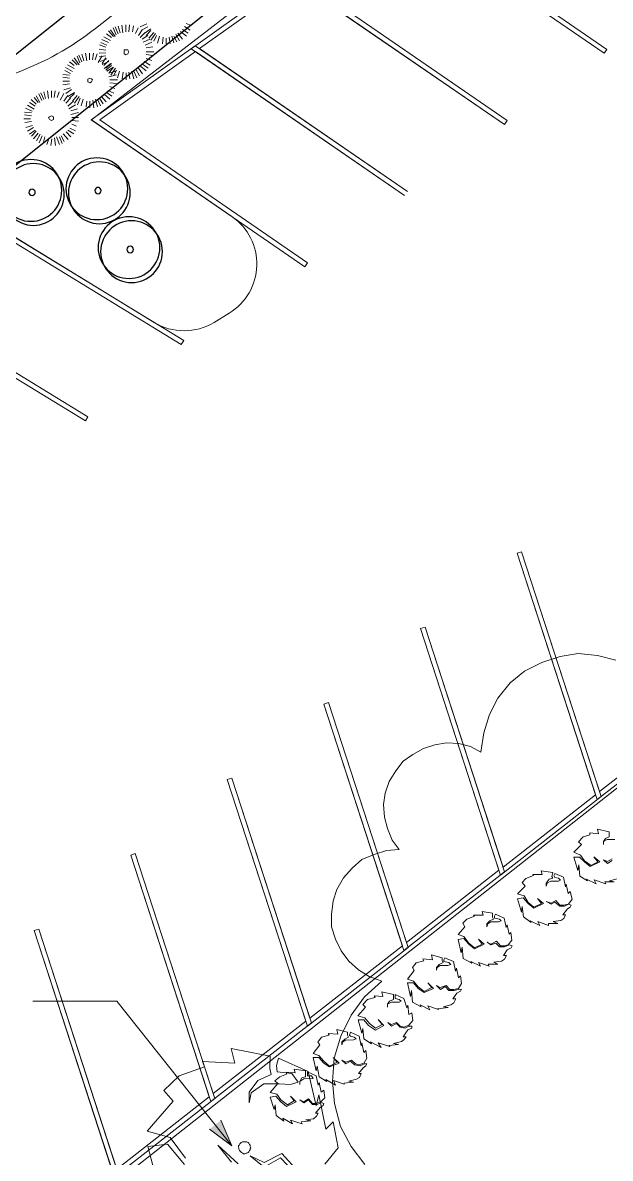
# Model space of a CAD drawing. Header units: feet. Extents: x 2366571 to 2367131, y 711991 to 712371.
# Drawn here: x 2366915.7 to 2366956.5, y 712225 to 712303.8 of the extents above; entities that cross this region are included whole.
import ezdxf
from ezdxf.enums import TextEntityAlignment as Align

# ---------------------------------------------------------------- set-up
doc = ezdxf.new("R2010")
doc.units = ezdxf.units.FT
doc.header["$MEASUREMENT"] = 0
for name, color, linetype in [('C-PRKG-CURB', 255, 'Continuous'), ('C-PRKG-STRP', 190, 'Continuous'), ('C-PROP-LINE', 230, 'Continuous'), ('L-PLNT-TREE', 70, 'Continuous')]:
    doc.layers.add(name, color=color, linetype=linetype)
doc.layers.add('G-ANNO-TEXT', color=231, linetype='Continuous', lineweight=9)
doc.layers.add('PDF_Geometry', color=1, linetype='Continuous', lineweight=9)
doc.styles.get("Standard").update_dxf_attribs({"font": 'ARIALN.TTF', "width": 0.8})

# ---------------------------------------------------------------- blocks, each defined once
blk = doc.blocks.new('Family - ___-1442676-SITE PLAN')
at = {"layer": 'C-PROP-LINE'}
blk.add_line((-924.24, 14353.66), (-4154.52, 11776.01), dxfattribs=at)
blk = doc.blocks.new('Family - ___-1416994-SITE PLAN')
at = {"layer": 'C-PROP-LINE'}
blk.add_line((-933.78, 14438.16), (-4387.02, 11682.6), dxfattribs=at)
blk = doc.blocks.new('Deciduous-Tree2')
for centre, radius in [((-0.29, 0.29), 5.72), ((0.33, -0.34), 5.72), ((0, 0), 0.6)]:
    blk.add_circle(centre, radius)
at = {"flags": 1}
for tag, p in [('SCI_NAME', (-5.07, -8.88)), ('COM_NAME', (-5.07, -12.88)), ('SIZE', (-5.07, -16.88)), ('ROOT_COND', (-5.07, -20.88)), ('REMARK', (-5.07, -24.88)), ('CODE', (-5.07, -28.88))]:
    blk.add_attdef(tag, text='', height=2.4, dxfattribs=at).set_placement(p, align=Align.BOTTOM_LEFT)

msp = doc.modelspace()

# ---------------------------------------------------------------- hatches: boundary and pattern name
at = {"layer": 'G-ANNO-TEXT', "lineweight": 5}
msp.add_hatch(color=1, dxfattribs=at).paths.add_polyline_path([(2366930.2, 712225.826), (2366929.429, 712227.607), (2366928.641, 712226.983)], flags=0)

# ---------------------------------------------------------------- linework, layer by layer
at = {"layer": 'C-PRKG-CURB', "color": 1, "lineweight": 5, "flags": 128}
msp.add_lwpolyline([(2366917.125, 712219.321), (2367029.995, 712308.18), (2367030.043, 712320.438), (2366997.406, 712347.421), (2366995.029, 712347.907)], dxfattribs=at)
for points in [[(2366978.556, 712340.166), (2366975.183, 712341.321), (2366971.377, 712340.077), (2366965.744, 712335.522), (2366938.689, 712317.627), (2366920.727, 712303.443, -0.079995), (2366915.173, 712300.346), (2366915.173, 712300.346, 0.079382), (2366909.675, 712297.235), (2366740.697, 712162.396, 0.442568), (2366740.413, 712157.964), (2366740.413, 712157.964, 0.386416), (2366744.439, 712157.706), (2366825.09, 712222.063), (2366838.582, 712213.824, 0.311485), (2366841.984, 712214.013), (2366843.393, 712215.106, 0.52499), (2366843.118, 712220.037), (2366831.467, 712227.152), (2366911.598, 712291.093)], [(2366978.556, 712340.166), (2366976.988, 712332.446), (2366969.098, 712331.772), (2366939.981, 712312.143), (2366920.452, 712297.106), (2366930.21, 712290.378, -0.543352), (2366930.02, 712283.669), (2366928.968, 712283.028, -0.280876), (2366924.802, 712283.03), (2366911.598, 712291.093)]]:
    msp.add_lwpolyline(points, format="xyb", dxfattribs=at)
at = {"layer": 'C-PRKG-STRP', "color": 1, "lineweight": 5}
for p, q in [((2366941.239, 712311.92), (2366956.069, 712301.718)), ((2366956.257, 712301.992), (2366941.528, 712312.125)), ((2366941.531, 712311.718), (2366956.069, 712301.718)), ((2366956.257, 712301.992), (2366941.82, 712311.924)), ((2366934.595, 712307.185), (2366927.373, 712302.038)), ((2366927.954, 712302.043), (2366934.598, 712306.778)), ((2366934.306, 712306.979), (2366949.135, 712296.777)), ((2366949.324, 712297.052), (2366934.595, 712307.185)), ((2366934.598, 712306.778), (2366949.135, 712296.777)), ((2366949.324, 712297.052), (2366934.887, 712306.984)), ((2366927.661, 712302.244), (2366920.439, 712297.097)), ((2366927.373, 712302.038), (2366942.202, 712291.836)), ((2366942.391, 712292.111), (2366927.661, 712302.244)), ((2366942.391, 712292.111), (2366927.954, 712302.043)), ((2366956.069, 712301.718), (2366956.257, 712301.992)), ((2366956.069, 712301.718), (2366956.257, 712301.992)), ((2366921.021, 712297.102), (2366927.665, 712301.837)), ((2366927.665, 712301.837), (2366942.202, 712291.836)), ((2366920.439, 712297.097), (2366935.269, 712286.896)), ((2366935.458, 712287.17), (2366921.021, 712297.102)), ((2366949.135, 712296.777), (2366949.324, 712297.052)), ((2366949.135, 712296.777), (2366949.324, 712297.052)), ((2366926.857, 712281.775), (2366911.598, 712291.093)), ((2366911.624, 712290.687), (2366926.683, 712281.491)), ((2366935.269, 712286.896), (2366935.458, 712287.17)), ((2366904.667, 712285.562), (2366920.029, 712276.181)), ((2366920.202, 712276.465), (2366904.944, 712285.783)), ((2366904.969, 712285.377), (2366920.029, 712276.181)), ((2366920.202, 712276.465), (2366905.247, 712285.598)), ((2366926.683, 712281.491), (2366926.857, 712281.775)), ((2366920.029, 712276.181), (2366920.202, 712276.465)), ((2366920.029, 712276.181), (2366920.202, 712276.465)), ((2366950.327, 712267.1), (2366950.01, 712266.997)), ((2366950.327, 712267.1), (2366950.01, 712266.997)), ((2366950.01, 712266.997), (2366955.574, 712249.879)), ((2366950.01, 712266.997), (2366955.464, 712250.216)), ((2366955.744, 712250.435), (2366950.327, 712267.1)), ((2366955.853, 712250.097), (2366950.327, 712267.1)), ((2366943.619, 712261.858), (2366943.302, 712261.755)), ((2366943.619, 712261.858), (2366943.302, 712261.755)), ((2366943.302, 712261.755), (2366948.866, 712244.637)), ((2366943.302, 712261.755), (2366948.756, 712244.974)), ((2366949.036, 712245.192), (2366943.619, 712261.858)), ((2366949.145, 712244.855), (2366943.619, 712261.858)), ((2366936.911, 712256.616), (2366936.594, 712256.513)), ((2366936.911, 712256.616), (2366936.594, 712256.513)), ((2366936.594, 712256.513), (2366942.158, 712239.395)), ((2366936.594, 712256.513), (2366942.048, 712239.732)), ((2366942.328, 712239.95), (2366936.911, 712256.616)), ((2366942.437, 712239.613), (2366936.911, 712256.616)), ((2366962.172, 712255.458), (2366955.744, 712250.435)), ((2366955.574, 712249.879), (2366962.561, 712255.339)), ((2366930.202, 712251.374), (2366929.885, 712251.271)), ((2366930.202, 712251.374), (2366929.885, 712251.271)), ((2366929.885, 712251.271), (2366935.45, 712234.152)), ((2366929.885, 712251.271), (2366935.34, 712234.49)), ((2366935.619, 712234.708), (2366930.202, 712251.374)), ((2366935.729, 712234.371), (2366930.202, 712251.374)), ((2366948.866, 712244.637), (2366955.853, 712250.097)), ((2366955.464, 712250.216), (2366949.036, 712245.192)), ((2366923.494, 712246.132), (2366923.177, 712246.029)), ((2366923.494, 712246.132), (2366923.177, 712246.029)), ((2366923.177, 712246.029), (2366928.741, 712228.91)), ((2366923.177, 712246.029), (2366928.632, 712229.248)), ((2366928.911, 712229.466), (2366923.494, 712246.132)), ((2366929.021, 712229.129), (2366923.494, 712246.132)), ((2366942.158, 712239.395), (2366949.145, 712244.855)), ((2366948.756, 712244.974), (2366942.328, 712239.95)), ((2366916.786, 712240.89), (2366916.469, 712240.787)), ((2366916.786, 712240.89), (2366916.469, 712240.787)), ((2366916.469, 712240.787), (2366922.033, 712223.668)), ((2366916.469, 712240.787), (2366921.924, 712224.006)), ((2366922.203, 712224.224), (2366916.786, 712240.89)), ((2366922.313, 712223.887), (2366916.786, 712240.89)), ((2366935.45, 712234.152), (2366942.437, 712239.613)), ((2366942.048, 712239.732), (2366935.619, 712234.708)), ((2366928.741, 712228.91), (2366935.729, 712234.371)), ((2366935.34, 712234.49), (2366928.911, 712229.466)), ((2366922.033, 712223.668), (2366929.021, 712229.129)), ((2366928.632, 712229.248), (2366922.203, 712224.224))]:
    msp.add_line(p, q, dxfattribs=at)
at = {"layer": 'G-ANNO-TEXT', "color": 1, "lineweight": 5}
for p, q in [((2366922.222, 712235.893), (2366916.385, 712235.893)), ((2366930.2, 712225.826), (2366922.222, 712235.893)), ((2366928.641, 712226.983), (2366930.2, 712225.826)), ((2366930.2, 712225.826), (2366929.429, 712227.607))]:
    msp.add_line(p, q, dxfattribs=at)
at = {"layer": 'PDF_Geometry', "color": 1, "lineweight": 5}
for p, q in [((2366921.969, 712303.478), (2366922.172, 712303.012)), ((2366922.102, 712303.545), (2366922.305, 712303.08)), ((2366922.301, 712303.613), (2366922.438, 712303.148)), ((2366922.568, 712303.682), (2366922.638, 712303.149)), ((2366922.834, 712303.684), (2366922.837, 712303.217)), ((2366923.101, 712303.685), (2366923.037, 712303.218)), ((2366923.368, 712303.62), (2366923.304, 712303.22)), ((2366923.702, 712303.489), (2366923.505, 712303.088)), ((2366923.835, 712303.557), (2366924.3, 712303.76)), ((2366927.304, 712303.313), (2366926.902, 712303.577)), ((2366927.034, 712303.778), (2366927.368, 712303.647)), ((2366921.174, 712302.672), (2366921.642, 712302.476)), ((2366921.306, 712302.873), (2366921.775, 712302.61)), ((2366921.505, 712303.075), (2366921.84, 712302.81)), ((2366921.637, 712303.276), (2366921.973, 712302.878)), ((2366921.77, 712303.343), (2366922.106, 712302.879)), ((2366924.171, 712303.159), (2366923.84, 712302.824)), ((2366924.372, 712302.96), (2366923.974, 712302.691)), ((2366924.508, 712302.695), (2366924.042, 712302.492)), ((2366924.105, 712303.092), (2366924.569, 712303.428)), ((2366924.239, 712302.96), (2366924.57, 712303.295)), ((2366924.44, 712302.761), (2366924.771, 712303.163)), ((2366924.575, 712302.629), (2366924.905, 712303.097)), ((2366924.775, 712302.563), (2366924.972, 712302.965)), ((2366925.043, 712302.432), (2366925.173, 712302.899)), ((2366925.376, 712302.367), (2366925.44, 712302.834)), ((2366925.643, 712302.369), (2366925.64, 712302.769)), ((2366925.91, 712302.371), (2366925.84, 712302.837)), ((2366926.176, 712302.439), (2366926.04, 712302.905)), ((2366926.376, 712302.507), (2366926.173, 712302.906)), ((2366926.575, 712302.575), (2366926.305, 712303.04)), ((2366926.774, 712302.71), (2366926.438, 712303.108)), ((2366927.04, 712302.912), (2366926.637, 712303.242)), ((2366927.172, 712303.113), (2366926.77, 712303.377)), ((2366920.979, 712302.004), (2366921.446, 712301.941)), ((2366921.109, 712302.472), (2366921.51, 712302.275)), ((2366924.642, 712302.496), (2366924.177, 712302.293)), ((2366924.711, 712302.163), (2366924.245, 712302.093)), ((2366918.918, 712301.124), (2366919.253, 712300.86)), ((2366919.117, 712301.259), (2366919.453, 712300.928)), ((2366919.25, 712301.393), (2366919.586, 712300.928)), ((2366919.449, 712301.528), (2366919.652, 712301.062)), ((2366919.581, 712301.595), (2366919.785, 712301.13)), ((2366919.781, 712301.663), (2366919.918, 712301.197)), ((2366920.047, 712301.732), (2366920.117, 712301.199)), ((2366920.314, 712301.733), (2366920.317, 712301.267)), ((2366920.581, 712301.735), (2366920.517, 712301.268)), ((2366920.848, 712301.67), (2366920.717, 712301.269)), ((2366921.182, 712301.539), (2366920.918, 712301.071)), ((2366920.981, 712301.738), (2366921.447, 712301.741)), ((2366920.982, 712301.471), (2366921.449, 712301.541)), ((2366921.051, 712301.138), (2366921.517, 712301.341)), ((2366921.449, 712301.408), (2366921.185, 712301.006)), ((2366921.186, 712300.939), (2366921.651, 712301.142)), ((2366921.651, 712301.209), (2366921.32, 712300.873)), ((2366924.52, 712300.895), (2366924.118, 712301.159)), ((2366924.78, 712301.83), (2366924.247, 712301.826)), ((2366924.715, 712301.563), (2366924.248, 712301.626)), ((2366924.25, 712301.36), (2366924.651, 712301.229)), ((2366918.589, 712300.522), (2366918.99, 712300.324)), ((2366918.654, 712300.722), (2366919.122, 712300.459)), ((2366918.786, 712300.923), (2366919.254, 712300.66)), ((2366921.321, 712300.673), (2366921.785, 712301.01)), ((2366921.852, 712301.01), (2366921.454, 712300.674)), ((2366921.455, 712300.541), (2366921.853, 712300.877)), ((2366921.791, 712300.21), (2366922.121, 712300.679)), ((2366921.991, 712300.144), (2366922.189, 712300.546)), ((2366922.259, 712300.013), (2366922.389, 712300.48)), ((2366922.593, 712299.949), (2366922.656, 712300.416)), ((2366922.86, 712299.884), (2366922.857, 712300.35)), ((2366923.126, 712299.952), (2366923.056, 712300.418)), ((2366923.393, 712299.954), (2366923.256, 712300.486)), ((2366923.592, 712300.022), (2366923.389, 712300.487)), ((2366923.791, 712300.157), (2366923.521, 712300.621)), ((2366923.99, 712300.291), (2366923.721, 712300.689)), ((2366924.256, 712300.493), (2366923.853, 712300.824)), ((2366924.388, 712300.694), (2366923.986, 712300.958)), ((2366918.457, 712300.254), (2366918.924, 712300.191)), ((2366918.458, 712300.054), (2366918.926, 712299.991)), ((2366918.46, 712299.788), (2366918.927, 712299.791)), ((2366918.462, 712299.521), (2366918.928, 712299.591)), ((2366922.191, 712300.212), (2366921.658, 712300.076)), ((2366922.26, 712299.88), (2366921.726, 712299.876)), ((2366922.195, 712299.613), (2366921.728, 712299.676)), ((2366916.6, 712298.775), (2366916.87, 712298.31)), ((2366916.799, 712298.91), (2366917.003, 712298.444)), ((2366916.932, 712298.977), (2366917.135, 712298.512)), ((2366917.132, 712299.045), (2366917.268, 712298.58)), ((2366917.398, 712299.114), (2366917.468, 712298.581)), ((2366917.665, 712299.116), (2366917.668, 712298.649)), ((2366917.931, 712299.117), (2366917.868, 712298.65)), ((2366918.198, 712299.052), (2366918.068, 712298.652)), ((2366918.533, 712298.921), (2366918.269, 712298.453)), ((2366918.531, 712299.188), (2366918.997, 712299.324)), ((2366918.8, 712298.79), (2366918.536, 712298.388)), ((2366918.666, 712298.922), (2366919.064, 712299.192)), ((2366918.801, 712298.723), (2366919.266, 712298.993)), ((2366918.935, 712298.591), (2366919.266, 712298.926)), ((2366919.136, 712298.392), (2366919.467, 712298.794)), ((2366919.27, 712298.26), (2366919.601, 712298.728)), ((2366921.47, 712298.341), (2366921.134, 712298.739)), ((2366921.735, 712298.543), (2366921.333, 712298.873)), ((2366921.867, 712298.744), (2366921.466, 712299.008)), ((2366921.999, 712298.945), (2366921.598, 712299.142)), ((2366921.73, 712299.409), (2366922.064, 712299.278)), ((2366916.005, 712298.104), (2366916.473, 712297.841)), ((2366916.137, 712298.305), (2366916.539, 712298.041)), ((2366916.269, 712298.506), (2366916.604, 712298.175)), ((2366916.468, 712298.641), (2366916.737, 712298.309)), ((2366919.002, 712298.591), (2366918.67, 712298.256)), ((2366919.203, 712298.392), (2366918.805, 712298.056)), ((2366919.338, 712298.127), (2366918.873, 712297.857)), ((2366919.471, 712298.128), (2366919.668, 712298.596)), ((2366919.738, 712298.063), (2366919.869, 712298.53)), ((2366920.072, 712297.998), (2366920.136, 712298.399)), ((2366920.339, 712297.933), (2366920.336, 712298.4)), ((2366920.606, 712297.935), (2366920.536, 712298.468)), ((2366920.872, 712298.004), (2366920.735, 712298.536)), ((2366921.072, 712298.072), (2366920.869, 712298.537)), ((2366921.271, 712298.206), (2366921.002, 712298.605)), ((2366915.744, 712297.169), (2366916.211, 712297.172)), ((2366915.808, 712297.636), (2366916.275, 712297.573)), ((2366915.809, 712297.436), (2366916.276, 712297.373)), ((2366915.873, 712297.904), (2366916.341, 712297.707)), ((2366919.473, 712297.861), (2366919.007, 712297.724)), ((2366919.542, 712297.595), (2366919.009, 712297.458)), ((2366919.544, 712297.261), (2366919.077, 712297.258)), ((2366915.813, 712296.903), (2366916.279, 712296.973)), ((2366915.882, 712296.57), (2366916.347, 712296.707)), ((2366916.017, 712296.304), (2366916.415, 712296.574)), ((2366916.151, 712296.105), (2366916.55, 712296.375)), ((2366919.218, 712296.126), (2366918.816, 712296.39)), ((2366919.35, 712296.327), (2366918.949, 712296.524)), ((2366919.546, 712296.995), (2366919.079, 712297.058)), ((2366919.08, 712296.792), (2366919.415, 712296.661)), ((2366916.286, 712295.973), (2366916.617, 712296.308)), ((2366916.42, 712295.774), (2366916.751, 712296.176)), ((2366916.621, 712295.642), (2366916.885, 712296.11)), ((2366916.822, 712295.51), (2366917.019, 712295.978)), ((2366917.089, 712295.445), (2366917.219, 712295.912)), ((2366917.356, 712295.38), (2366917.487, 712295.781)), ((2366917.623, 712295.315), (2366917.687, 712295.782)), ((2366917.957, 712295.317), (2366917.887, 712295.85)), ((2366918.223, 712295.386), (2366918.019, 712295.918)), ((2366918.423, 712295.454), (2366918.219, 712295.919)), ((2366918.555, 712295.588), (2366918.352, 712295.987)), ((2366918.821, 712295.723), (2366918.485, 712296.121)), ((2366919.019, 712295.925), (2366918.684, 712296.256))]:
    msp.add_line(p, q, dxfattribs=at)
at = {"layer": 'PDF_Geometry', "color": 1, "lineweight": 5, "flags": 128}
for points in [[(2366924.368, 712303.56), (2366923.97, 712303.358), (2366923.706, 712302.956)], [(2366921.043, 712302.338), (2366921.044, 712302.272), (2366921.445, 712302.141)], [(2366922.122, 712300.479), (2366921.657, 712300.342), (2366921.987, 712300.744), (2366921.522, 712300.475)], [(2366956.863, 712259.577), (2366955.595, 712259.902), (2366954.26, 712260.026), (2366952.995, 712259.818), (2366951.731, 712259.409), (2366950.535, 712258.801), (2366949.541, 712257.995), (2366948.681, 712256.922), (2366948.089, 712255.785), (2366947.697, 712254.515), (2366947.506, 712253.181), (2366946.77, 712253.576), (2366945.969, 712253.771), (2366945.102, 712253.831), (2366944.303, 712253.693), (2366943.504, 712253.421), (2366942.774, 712253.016), (2366942.11, 712252.545), (2366941.581, 712251.874), (2366941.12, 712251.138), (2366940.858, 712250.336), (2366940.73, 712249.535), (2366940.803, 712248.669), (2366941.008, 712247.871), (2366941.347, 712247.073), (2366941.818, 712246.409), (2366940.952, 712246.337), (2366940.087, 712246.064), (2366939.222, 712245.725), (2366938.56, 712245.121), (2366937.964, 712244.45), (2366937.503, 712243.647), (2366937.242, 712242.845), (2366937.115, 712241.911), (2366937.12, 712241.044), (2366937.393, 712240.18), (2366937.798, 712239.382), (2366938.336, 712238.652), (2366939.007, 712238.057), (2366939.743, 712237.595), (2366940.612, 712237.268), (2366939.42, 712236.193), (2366938.495, 712234.92), (2366937.771, 712233.449), (2366937.315, 712231.912), (2366937.192, 712230.311), (2366937.336, 712228.779), (2366937.746, 712227.182), (2366938.489, 712225.787), (2366939.431, 712224.526)], [(2366956.814, 712247.11), (2366956.28, 712247.106), (2366956.014, 712246.971), (2366956.016, 712246.771), (2366956.014, 712246.971), (2366956.146, 712247.172), (2366956.412, 712247.307), (2366956.41, 712247.64), (2366955.609, 712247.835), (2366955.678, 712247.502), (2366955.077, 712247.565), (2366955.078, 712247.431), (2366954.612, 712247.295), (2366954.281, 712246.959), (2366954.482, 712246.761), (2366953.953, 712246.224), (2366954.421, 712246.027), (2366954.69, 712245.629), (2366955.159, 712245.299), (2366955.624, 712245.568), (2366955.355, 712245.9), (2366955.757, 712245.569), (2366955.093, 712245.231), (2366954.691, 712245.562), (2366954.355, 712245.893), (2366953.955, 712245.89), (2366954.228, 712244.959), (2366954.292, 712245.359), (2366954.364, 712244.56), (2366954.899, 712244.23), (2366954.832, 712244.363), (2366955.501, 712244.034), (2366955.366, 712244.3), (2366956.167, 712244.039), (2366956.1, 712244.171), (2366956.767, 712244.176), (2366956.433, 712244.24), (2366956.965, 712244.377)], [(2366956.623, 712245.642), (2366956.291, 712245.439), (2366956.023, 712245.704), (2366956.29, 712245.573), (2366956.622, 712245.775)], [(2366936.656, 712224.566), (2366937.582, 712225.692), (2366937.243, 712227.51), (2366936.733, 712226.994), (2366936.25, 712229.37), (2366936.069, 712228.622), (2366935.493, 712230.999), (2366933.433, 712231.918), (2366933.297, 712231.404), (2366933.346, 712230.984), (2366934.374, 712230.851), (2366934.798, 712230.247), (2366934.285, 712230.104), (2366933.492, 712230.145), (2366932.418, 712230.138), (2366931.536, 712229.525), (2366931.4, 712228.825), (2366931.395, 712229.571), (2366931.997, 712230.369), (2366932.927, 712230.795), (2366932.831, 712231.214), (2366932.872, 712232.054), (2366930.162, 712232.596), (2366930.402, 712231.571), (2366928.161, 712231.696), (2366928.304, 712231.324), (2366926.534, 712230.705), (2366925.468, 712229.672), (2366926.126, 712228.929), (2366924.32, 712226.864), (2366925.91, 712226.408), (2366926.993, 712224.968)], [(2366926.902, 712224.548), (2366925.726, 712225.94), (2366924.374, 712225.791), (2366925.188, 712222.623)], [(2366930.168, 712224.71), (2366929.227, 712225.87), (2366930.636, 712224.573)], [(2366934.513, 712224.039), (2366933.573, 712225.012), (2366932.457, 712224.352), (2366931.472, 712225.138), (2366932.455, 712224.678), (2366933.664, 712225.293), (2366934.604, 712224.273)]]:
    msp.add_lwpolyline(points, dxfattribs=at)
for points in [[(2366923.047, 712301.818), (2366922.979, 712301.951), (2366922.713, 712301.949), (2366922.714, 712301.683), (2366922.848, 712301.617), (2366922.981, 712301.684)], [(2366920.526, 712299.868), (2366920.459, 712299.934), (2366920.326, 712300), (2366920.193, 712299.932), (2366920.194, 712299.732), (2366920.328, 712299.667), (2366920.461, 712299.734)], [(2366917.811, 712297.25), (2366917.81, 712297.316), (2366917.676, 712297.382), (2366917.543, 712297.315), (2366917.477, 712297.248), (2366917.545, 712297.115), (2366917.679, 712297.049), (2366917.811, 712297.116)], [(2366952.852, 712241.283), (2366952.518, 712241.414), (2366953.051, 712241.484), (2366953.25, 712241.619), (2366953.382, 712241.887), (2366953.182, 712241.885), (2366953.512, 712242.287), (2366953.712, 712242.422), (2366953.777, 712242.556), (2366953.577, 712242.621), (2366953.311, 712242.486), (2366952.978, 712242.484), (2366952.643, 712242.748), (2366952.377, 712242.613), (2366952.042, 712242.811), (2366952.376, 712242.68), (2366952.708, 712242.882), (2366952.977, 712242.551), (2366953.244, 712242.552), (2366953.577, 712242.621), (2366953.841, 712242.956), (2366953.704, 712243.489), (2366953.572, 712243.355), (2366953.434, 712244.02), (2366953.369, 712243.82), (2366953.231, 712244.486), (2366952.629, 712244.748), (2366952.563, 712244.614), (2366952.631, 712244.482), (2366952.898, 712244.417), (2366953.032, 712244.284), (2366952.899, 712244.217), (2366952.366, 712244.213), (2366952.1, 712244.078), (2366952.035, 712243.878), (2366952.034, 712244.078), (2366952.232, 712244.346), (2366952.498, 712244.414), (2366952.431, 712244.547), (2366952.495, 712244.814), (2366951.695, 712244.942), (2366951.763, 712244.676), (2366951.096, 712244.671), (2366951.164, 712244.605), (2366950.632, 712244.402), (2366950.367, 712244.133), (2366950.568, 712243.868), (2366950.039, 712243.331), (2366950.506, 712243.201), (2366950.776, 712242.736), (2366951.178, 712242.405), (2366951.71, 712242.675), (2366951.441, 712243.007), (2366951.843, 712242.676), (2366951.179, 712242.338), (2366950.776, 712242.669), (2366950.44, 712243.067), (2366950.041, 712242.998), (2366950.314, 712242.066), (2366950.378, 712242.466), (2366950.449, 712241.734), (2366950.985, 712241.337), (2366950.918, 712241.47), (2366951.587, 712241.141), (2366951.452, 712241.407), (2366952.187, 712241.145), (2366952.186, 712241.279)], [(2366948.671, 712238.455), (2366948.404, 712238.587), (2366948.937, 712238.657), (2366949.136, 712238.791), (2366949.267, 712239.059), (2366949.067, 712239.058), (2366949.331, 712239.459), (2366949.597, 712239.595), (2366949.663, 712239.728), (2366949.462, 712239.794), (2366949.13, 712239.658), (2366948.797, 712239.656), (2366948.528, 712239.921), (2366948.196, 712239.785), (2366947.928, 712239.983), (2366948.195, 712239.852), (2366948.594, 712240.054), (2366948.863, 712239.723), (2366949.129, 712239.725), (2366949.396, 712239.793), (2366949.66, 712240.128), (2366949.59, 712240.661), (2366949.457, 712240.527), (2366949.32, 712241.193), (2366949.254, 712240.992), (2366949.117, 712241.658), (2366948.515, 712241.921), (2366948.449, 712241.787), (2366948.45, 712241.654), (2366948.784, 712241.589), (2366948.918, 712241.457), (2366948.718, 712241.389), (2366948.185, 712241.385), (2366947.986, 712241.25), (2366947.921, 712241.05), (2366947.919, 712241.25), (2366948.118, 712241.451), (2366948.384, 712241.586), (2366948.316, 712241.719), (2366948.314, 712241.986), (2366947.58, 712242.114), (2366947.649, 712241.848), (2366946.982, 712241.844), (2366947.049, 712241.778), (2366946.517, 712241.574), (2366946.252, 712241.305), (2366946.387, 712241.04), (2366945.924, 712240.503), (2366946.325, 712240.373), (2366946.661, 712239.908), (2366947.064, 712239.578), (2366947.595, 712239.848), (2366947.326, 712240.179), (2366947.729, 712239.849), (2366947.064, 712239.511), (2366946.662, 712239.842), (2366946.326, 712240.239), (2366945.926, 712240.17), (2366946.133, 712239.238), (2366946.197, 712239.638), (2366946.269, 712238.839), (2366946.871, 712238.51), (2366946.803, 712238.642), (2366947.472, 712238.314), (2366947.337, 712238.579), (2366948.072, 712238.318), (2366948.005, 712238.45)], [(2366945.225, 712235.432), (2366944.891, 712235.496), (2366945.423, 712235.633), (2366945.623, 712235.768), (2366945.754, 712236.035), (2366945.554, 712236.034), (2366945.818, 712236.436), (2366946.084, 712236.571), (2366946.15, 712236.705), (2366945.95, 712236.703), (2366945.617, 712236.634), (2366945.283, 712236.632), (2366945.015, 712236.897), (2366944.683, 712236.695), (2366944.415, 712236.96), (2366944.682, 712236.828), (2366945.081, 712236.964), (2366945.35, 712236.699), (2366945.616, 712236.701), (2366945.949, 712236.77), (2366946.147, 712237.105), (2366946.077, 712237.638), (2366945.944, 712237.503), (2366945.806, 712238.169), (2366945.741, 712237.969), (2366945.603, 712238.634), (2366945.002, 712238.897), (2366944.936, 712238.763), (2366944.937, 712238.63), (2366945.27, 712238.566), (2366945.405, 712238.433), (2366945.205, 712238.365), (2366944.672, 712238.362), (2366944.473, 712238.227), (2366944.407, 712238.026), (2366944.406, 712238.226), (2366944.605, 712238.428), (2366944.87, 712238.563), (2366944.803, 712238.696), (2366944.802, 712238.896), (2366944.067, 712239.091), (2366944.136, 712238.758), (2366943.469, 712238.82), (2366943.536, 712238.687), (2366943.004, 712238.55), (2366942.739, 712238.215), (2366942.874, 712238.016), (2366942.411, 712237.413), (2366942.812, 712237.282), (2366943.148, 712236.885), (2366943.551, 712236.554), (2366944.082, 712236.824), (2366943.813, 712237.156), (2366944.216, 712236.758), (2366943.551, 712236.487), (2366943.149, 712236.751), (2366942.813, 712237.149), (2366942.413, 712237.146), (2366942.619, 712236.214), (2366942.683, 712236.615), (2366942.755, 712235.815), (2366943.358, 712235.486), (2366943.29, 712235.619), (2366943.959, 712235.29), (2366943.824, 712235.556), (2366944.559, 712235.294), (2366944.492, 712235.36)], [(2366941.775, 712232.875), (2366941.441, 712232.94), (2366941.974, 712233.077), (2366942.173, 712233.211), (2366942.305, 712233.412), (2366942.105, 712233.411), (2366942.435, 712233.88), (2366942.701, 712234.015), (2366942.7, 712234.148), (2366942.5, 712234.147), (2366942.234, 712234.012), (2366941.9, 712234.076), (2366941.632, 712234.341), (2366941.3, 712234.139), (2366941.032, 712234.404), (2366941.299, 712234.272), (2366941.632, 712234.408), (2366941.9, 712234.143), (2366942.167, 712234.078), (2366942.5, 712234.214), (2366942.764, 712234.549), (2366942.694, 712235.082), (2366942.495, 712234.947), (2366942.423, 712235.613), (2366942.358, 712235.413), (2366942.154, 712236.078), (2366941.552, 712236.341), (2366941.554, 712236.074), (2366941.821, 712236.009), (2366941.955, 712235.877), (2366941.822, 712235.809), (2366941.289, 712235.806), (2366941.023, 712235.67), (2366941.024, 712235.47), (2366941.023, 712235.67), (2366941.155, 712235.871), (2366941.421, 712236.006), (2366941.419, 712236.34), (2366940.617, 712236.534), (2366940.686, 712236.201), (2366940.086, 712236.264), (2366940.153, 712236.131), (2366939.621, 712235.994), (2366939.29, 712235.659), (2366939.491, 712235.46), (2366938.962, 712234.857), (2366939.429, 712234.726), (2366939.765, 712234.329), (2366940.168, 712233.998), (2366940.632, 712234.268), (2366940.364, 712234.599), (2366940.766, 712234.202), (2366940.168, 712233.865), (2366939.7, 712234.195), (2366939.364, 712234.593), (2366938.964, 712234.59), (2366939.236, 712233.658), (2366939.301, 712233.992), (2366939.372, 712233.259), (2366939.908, 712232.93), (2366939.84, 712233.062), (2366940.576, 712232.667), (2366940.374, 712232.999), (2366941.176, 712232.738), (2366941.109, 712232.804)], [(2366938.659, 712230.254), (2366938.325, 712230.319), (2366938.858, 712230.456), (2366939.057, 712230.59), (2366939.189, 712230.858), (2366938.989, 712230.857), (2366939.319, 712231.259), (2366939.518, 712231.394), (2366939.584, 712231.527), (2366939.384, 712231.526), (2366939.118, 712231.391), (2366938.718, 712231.455), (2366938.449, 712231.72), (2366938.117, 712231.518), (2366937.849, 712231.782), (2366938.117, 712231.651), (2366938.516, 712231.787), (2366938.784, 712231.522), (2366939.051, 712231.457), (2366939.384, 712231.593), (2366939.581, 712231.927), (2366939.511, 712232.46), (2366939.379, 712232.326), (2366939.241, 712232.992), (2366939.176, 712232.791), (2366939.038, 712233.457), (2366938.436, 712233.72), (2366938.371, 712233.519), (2366938.438, 712233.453), (2366938.705, 712233.388), (2366938.839, 712233.256), (2366938.64, 712233.188), (2366938.106, 712233.184), (2366937.907, 712233.049), (2366937.842, 712232.849), (2366937.841, 712233.049), (2366938.039, 712233.25), (2366938.305, 712233.385), (2366938.237, 712233.518), (2366938.236, 712233.718), (2366937.501, 712233.913), (2366937.57, 712233.581), (2366936.903, 712233.643), (2366936.971, 712233.51), (2366936.438, 712233.373), (2366936.174, 712233.038), (2366936.309, 712232.839), (2366935.846, 712232.236), (2366936.247, 712232.105), (2366936.583, 712231.707), (2366936.985, 712231.377), (2366937.517, 712231.647), (2366937.248, 712231.978), (2366937.65, 712231.581), (2366936.985, 712231.31), (2366936.584, 712231.574), (2366936.248, 712231.972), (2366935.848, 712231.969), (2366936.054, 712231.037), (2366936.118, 712231.371), (2366936.257, 712230.638), (2366936.792, 712230.309), (2366936.725, 712230.442), (2366937.394, 712230.046), (2366937.258, 712230.378), (2366937.993, 712230.117), (2366937.993, 712230.183)], [(2366935.677, 712227.568), (2366935.343, 712227.632), (2366935.876, 712227.702), (2366936.075, 712227.904), (2366936.207, 712228.105), (2366936.007, 712228.103), (2366936.338, 712228.506), (2366936.537, 712228.64), (2366936.602, 712228.774), (2366936.402, 712228.839), (2366936.136, 712228.704), (2366935.803, 712228.702), (2366935.534, 712229.034), (2366935.202, 712228.831), (2366934.934, 712229.029), (2366935.202, 712228.898), (2366935.534, 712229.1), (2366935.802, 712228.769), (2366936.069, 712228.77), (2366936.402, 712228.906), (2366936.666, 712229.174), (2366936.596, 712229.707), (2366936.397, 712229.573), (2366936.259, 712230.238), (2366936.194, 712230.038), (2366936.056, 712230.704), (2366935.454, 712230.966), (2366935.456, 712230.7), (2366935.723, 712230.701), (2366935.858, 712230.502), (2366935.191, 712230.498), (2366934.926, 712230.296), (2366934.927, 712230.096), (2366934.926, 712230.296), (2366935.057, 712230.564), (2366935.323, 712230.632), (2366935.321, 712231.032), (2366934.52, 712231.16), (2366934.588, 712230.894), (2366933.988, 712230.957), (2366933.989, 712230.823), (2366933.523, 712230.62), (2366933.192, 712230.351), (2366933.393, 712230.153), (2366932.864, 712229.549), (2366933.331, 712229.419), (2366933.601, 712229.021), (2366934.07, 712228.69), (2366934.534, 712228.96), (2366934.266, 712229.292), (2366934.668, 712228.894), (2366934.004, 712228.557), (2366933.602, 712228.887), (2366933.266, 712229.285), (2366932.866, 712229.216), (2366933.139, 712228.351), (2366933.203, 712228.685), (2366933.275, 712227.952), (2366933.811, 712227.555), (2366933.743, 712227.755), (2366934.412, 712227.359), (2366934.277, 712227.625), (2366935.079, 712227.364), (2366935.011, 712227.497)], [(2366931.515, 712225.699), (2366931.467, 712225.792), (2366931.467, 712225.885), (2366931.42, 712225.931), (2366931.373, 712226.024), (2366931.326, 712226.071), (2366931.232, 712226.117), (2366930.952, 712226.115), (2366930.859, 712226.068), (2366930.813, 712226.021), (2366930.766, 712225.974), (2366930.72, 712225.88), (2366930.674, 712225.833), (2366930.675, 712225.6), (2366930.723, 712225.507), (2366930.77, 712225.46), (2366930.817, 712225.414), (2366930.864, 712225.368), (2366930.957, 712225.322), (2366931.004, 712225.275), (2366931.098, 712225.276), (2366931.191, 712225.323), (2366931.237, 712225.323), (2366931.33, 712225.371), (2366931.377, 712225.418), (2366931.423, 712225.511), (2366931.469, 712225.558), (2366931.468, 712225.652)]]:
    msp.add_lwpolyline(points, close=True, dxfattribs=at)

# ---------------------------------------------------------------- block references
at = {"layer": 'C-PROP-LINE', "color": 1, "lineweight": 5, "xscale": 0.08333333333333333, "yscale": 0.08333333333333333, "zscale": 0.08333333333333333}
for name in ['Family - ___-1416994-SITE PLAN', 'Family - ___-1442676-SITE PLAN']:
    msp.add_blockref(name, (2367080.477, 711168.255), dxfattribs=at)
at = {"layer": 'L-PLNT-TREE', "color": 1, "xscale": -0.3749999999999999, "yscale": 0.3749999999999999, "zscale": 0.375, "rotation": 76.52870698750542}
for p in [(2366920.905, 712292.179), (2366916.321, 712292.061), (2366923.138, 712288.091)]:
    msp.add_blockref('Deciduous-Tree2', p, dxfattribs=at)

doc.saveas('drawing.dxf')
